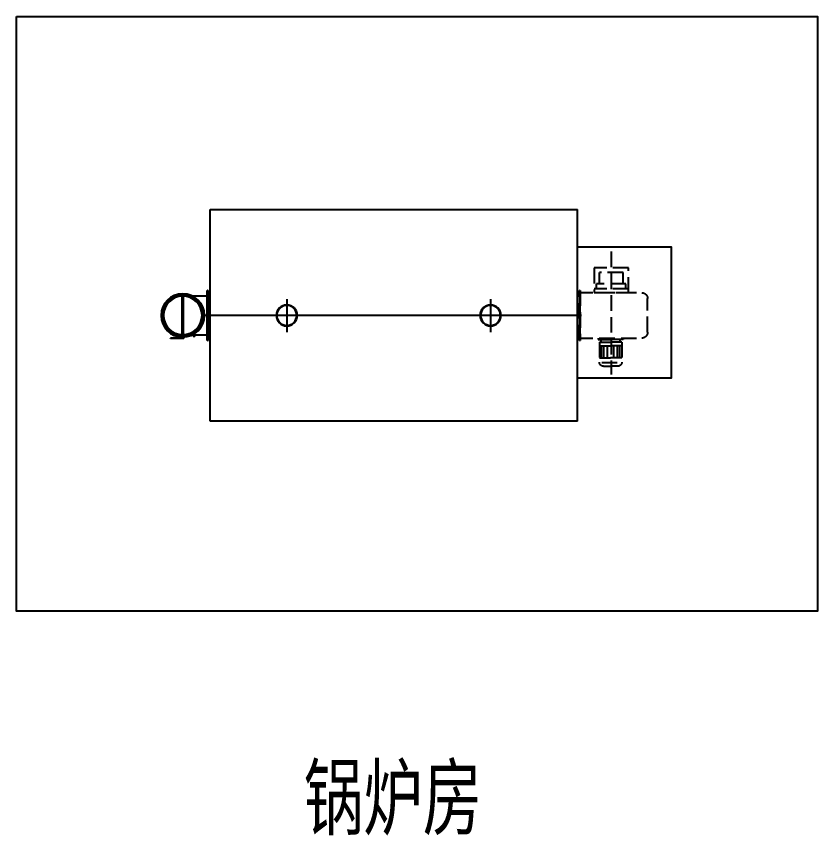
# Model space of a CAD drawing. Header units: millimetres. Extents: x -68052 to -33486, y 712065 to 715598.
# Drawn here: x -68052 to -64835, y 712065 to 715353 of the extents above; entities that cross this region are included whole.
import ezdxf

# ---------------------------------------------------------------- set-up
doc = ezdxf.new("R2010")
doc.units = ezdxf.units.MM
doc.header["$LTSCALE"] = 1000
doc.linetypes.add('DASH', pattern=[0.35, 0.25, -0.1])
doc.layers.add('！冷热源机房设备', color=4, linetype='CONTINUOUS')
doc.styles.add('Dfshz-1', font='', dxfattribs={"width": 0.67, "height": 200})
doc.styles.get('Dfshz-1').set_extended_font_data('SimSun')

# ---------------------------------------------------------------- blocks, each defined once
blk = doc.blocks.new('锅炉5吨')
at = {"layer": '！冷热源机房设备', "color": 4}
for p, q in [((4377.4, 805.1), (1427.4, 805.1)), ((1427.4, -894.9), (1427.4, 805.1)), ((4377.4, -894.9), (4377.4, 805.1)), ((4392.8, 137.8), (4377.4, 137.8)), ((4386.6, 147.4), (4407.1, 147.4)), ((4395.7, 156.1), (4392.8, 156.1)), ((4392.8, 156.1), (4392.8, -245.9)), ((4395.7, 156.1), (4395.7, -245.9)), ((4397.1, 156.1), (4400, 156.1)), ((4397.1, -245.9), (4397.1, 156.1)), ((4400, -245.9), (4400, 156.1)), ((2124.9, 86), (2124.9, -180.7)), ((3761.2, 86), (3761.2, -180.7)), ((4392.8, 111.4), (4377.4, 111.4)), ((4388.1, 121), (4406.2, 121)), ((4395.7, 129.6), (4392.8, 129.6)), ((4392.8, -218.9), (4392.8, 129.6)), ((4395.7, -218.9), (4395.7, 129.6)), ((4397.1, 129.6), (4400, 129.6)), ((4397.1, 129.6), (4397.1, -218.9)), ((4400, 129.6), (4400, -218.9)), ((4524.6, 111.4), (4400, 111.4)), ((4510.4, 104.2), (4517.5, 91.8)), ((4524.6, 111.4), (4596.3, 111.4)), ((4588.6, 121), (4588.6, 122.5)), ((4588.6, 122.5), (4604, 122.5)), ((4588.6, 121), (4604, 121)), ((4591.1, 111.4), (4591.1, 121)), ((4591.2, 107), (4592.7, 107)), ((4591.2, -196.3), (4591.2, 107)), ((4592.5, 111.4), (4592.5, 121)), ((4592.7, -199), (4592.7, 109.8)), ((4596.3, 127.3), (4596.3, 112.9)), ((4596.3, 118.5), (4596.3, -214)), ((4596.3, 115.3), (4596.3, 100.9)), ((4599.9, -199), (4599.9, 109.8)), ((4600.2, 111.4), (4600.2, 121)), ((4601.5, 111.4), (4601.5, 121)), ((4604, 121), (4604, 122.5)), ((4682.3, 104.2), (4675.1, 91.8)), ((4448, 41.3), (4460.4, 34.1)), ((4745.2, 41.3), (4732.8, 34.1)), ((1394.2, -44.9), (4437.2, -44.9)), ((4768.2, -44.6), (4753.9, -44.6)), ((4447.4, -130.6), (4459.9, -123.4)), ((4745.2, -130.6), (4732.8, -123.4)), ((4510.4, -193.5), (4517.5, -181.1)), ((4591.2, -196.3), (4592.7, -196.3)), ((4682.3, -193.5), (4675.1, -181.1)), ((4392.8, -200.6), (4377.4, -200.6)), ((4392.8, -227.6), (4377.4, -227.6)), ((4386.6, -210.2), (4407.1, -210.2)), ((4388.1, -237.2), (4406.2, -237.2)), ((4395.7, -218.9), (4392.8, -218.9)), ((4395.7, -245.9), (4392.8, -245.9)), ((4397.1, -218.9), (4400, -218.9)), ((4397.1, -245.9), (4400, -245.9)), ((4524.6, -200.6), (4400, -200.6)), ((4498.3, -201.1), (4498.3, -211.9)), ((4511.8, -211.9), (4498.3, -211.9)), ((4505, -201.1), (4505, -214.9)), ((4511.8, -200.6), (4511.8, -211.9)), ((4524.6, -200.6), (4596.3, -200.6)), ((4587.2, -227.5), (4587.2, -224.6)), ((4653.9, -224.6), (4587.2, -224.6)), ((4653.9, -227.5), (4587.2, -227.5)), ((4587.2, -230.9), (4587.2, -228)), ((4587.2, -228), (4694.2, -228)), ((4587.2, -230.9), (4694.2, -230.9)), ((4591.1, -218.7), (4591.1, -200.6)), ((4591.1, -224.6), (4591.1, -218.7)), ((4592.5, -218.8), (4592.5, -200.6)), ((4592.5, -224.6), (4592.5, -218.8)), ((4596.3, -204.6), (4596.3, -202.2)), ((4596.3, -216.6), (4596.3, -202.2)), ((4600.2, -218.8), (4600.2, -200.6)), ((4600.2, -224.6), (4600.2, -218.8)), ((4601.5, -218.7), (4601.5, -200.6)), ((4601.5, -224.6), (4601.5, -218.7)), ((4640.4, -221.5), (4640.4, -236.5)), ((4653.9, -227.5), (4653.9, -224.6)), ((4694.2, -230.9), (4694.2, -228)), ((1427.4, -894.9), (4377.4, -894.9))]:
    blk.add_line(p, q, dxfattribs=at)
at = {"layer": '！冷热源机房设备', "color": 4, "linetype": 'DASH', "ltscale": 0.5}
for p, q in [((1155.4, 466.9), (1155.4, -520.4)), ((1060.2, 298.5), (1249, 298.5)), ((1060.2, 207.6), (1060.2, 298.5)), ((1249, 207.6), (1249, 298.5)), ((1037.8, 207.6), (1274.6, 207.6)), ((1037.8, 169.2), (1037.8, 207.6)), ((1274.6, 169.2), (1274.6, 207.6)), ((1427.4, 137.8), (911.4, 137.8)), ((1017, 169.2), (1293.8, 169.2)), ((1416.6, 147.4), (1398.5, 147.4)), ((1407.6, 156.1), (1404.7, 156.1)), ((1404.7, 156.1), (1404.7, -245.9)), ((1407.6, 156.1), (1407.6, -245.9)), ((1409.1, 156.1), (1411.9, 156.1)), ((1409.1, -245.9), (1409.1, 156.1)), ((1411.9, -245.9), (1411.9, 156.1)), ((1411.9, 137.8), (1427.4, 137.8)), ((863.4, -179.6), (863.4, 89.8)), ((1418.1, 120.5), (1397.6, 120.5)), ((1407.6, 129.1), (1404.7, 129.1)), ((1404.7, -219.4), (1404.7, 129.1)), ((1407.6, -219.4), (1407.6, 129.1)), ((1409.1, 129.1), (1411.9, 129.1)), ((1409.1, 129.1), (1409.1, -219.4)), ((1411.9, 129.1), (1411.9, -219.4)), ((1411.9, 110.9), (1427.4, 110.9)), ((1427.4, -227.6), (911.4, -227.6)), ((1060.9, -227.6), (1060.9, -238.7)), ((1060.9, -238.7), (1161, -238.7)), ((1071, -258.9), (1161, -258.9)), ((1071, -258.9), (1071, -419.8)), ((1084.7, -258.9), (1084.7, -238.7)), ((1261.1, -238.7), (1161, -238.7)), ((1251, -258.9), (1161, -258.9)), ((1237.3, -258.9), (1237.3, -238.7)), ((1251, -258.9), (1251, -419.8)), ((1261.1, -227.6), (1261.1, -238.7)), ((1418.1, -237.2), (1397.6, -237.2)), ((1416.6, -210.7), (1398.5, -210.7)), ((1407.6, -219.4), (1404.7, -219.4)), ((1407.6, -245.9), (1404.7, -245.9)), ((1409.1, -219.4), (1411.9, -219.4)), ((1409.1, -245.9), (1411.9, -245.9)), ((1411.9, -201.1), (1427.4, -201.1)), ((1411.9, -227.6), (1427.4, -227.6)), ((1071, -290.3), (1161, -290.3)), ((1088, -386.1), (1088, -290.3)), ((1106, -386.1), (1106, -290.3)), ((1134.4, -386.1), (1134.4, -290.3)), ((1251, -290.3), (1161, -290.3)), ((1185, -386.1), (1185, -290.3)), ((1216, -386.1), (1216, -290.3)), ((1234, -386.1), (1234, -290.3)), ((1071, -386.1), (1161, -386.1)), ((1251, -386.1), (1161, -386.1)), ((1232.3, -423.3), (1089.2, -423.3)), ((1104.7, -453.5), (1161, -453.5)), ((1217.3, -453.5), (1161, -453.5))]:
    blk.add_line(p, q, dxfattribs=at)
at = {"layer": '！冷热源机房设备', "color": 4}
blk.add_lwpolyline([(5932.3, 2355.4), (-501.2, 2355.4), (-501.2, -2418), (5932.3, -2418)], close=True, dxfattribs=at)
at = {"layer": '！冷热源机房设备', "ltscale": 0.005}
blk.add_lwpolyline([(1427.4, 505.4), (675.5, 505.4), (675.5, -547.6), (1427.4, -547.6)], close=True, dxfattribs=at)
at = {"layer": '！冷热源机房设备', "color": 4, "linetype": 'DASH', "ltscale": 0.5}
blk.add_lwpolyline([(1017, 137.8), (1017, 336.9), (1293.8, 336.9), (1293.8, 137.8)], close=True, dxfattribs=at)
at = {"layer": '！冷热源机房设备', "color": 4}
for centre, radius in [((4596.3, -44.6), 174.2), ((4596.3, -44.6), 165.6), ((4596.3, -44.6), 156), ((4596.3, -44.6), 154.5), ((4513.5, 98.8), 2.88), ((4596.3, 121), 2.88), ((4596.3, 109), 2.88), ((4679.1, 98.8), 2.88), ((2124.9, -44.9), 84.2), ((2124.9, -44.9), 80.1), ((3761.2, -44.9), 84.2), ((3761.2, -44.9), 80.1), ((4452.9, 38.2), 2.88), ((4739.7, 38.2), 2.88), ((4431.3, -44.6), 2.88), ((4596.3, -44.6), 7.2), ((4761.9, -44.6), 2.88), ((4452.9, -127.4), 2.88), ((4739.7, -127.4), 2.88), ((4513.5, -188.1), 2.88), ((4679.1, -188.1), 2.88), ((4596.3, -210.2), 2.88)]:
    blk.add_circle(centre, radius, dxfattribs=at)
at = {"layer": '！冷热源机房设备', "color": 4, "linetype": 'DASH', "ltscale": 0.5}
for centre, radius, start, end in [((911.4, 89.8), 48, 90, 180), ((911.4, -179.6), 48, 180, 270), ((1104.7, -419.8), 33.7, 180, 270), ((1217.3, -419.8), 33.7, 270, 0)]:
    blk.add_arc(centre, radius, start, end, dxfattribs=at)

msp = doc.modelspace()

# ---------------------------------------------------------------- block references
at = {"layer": '！冷热源机房设备', "color": 4, "xscale": -0.5, "yscale": 0.5, "zscale": 0.5}
msp.add_blockref('锅炉5吨', (-65086, 714175.7), dxfattribs=at)

# ---------------------------------------------------------------- texts
at = {"layer": '！冷热源机房设备', "color": 4, "ltscale": 500, "style": 'Dfshz-1', "width": 0.7}
msp.add_text('锅炉房', height=250, dxfattribs=at).set_placement((-66898, 712094.1))

doc.saveas('drawing.dxf')
